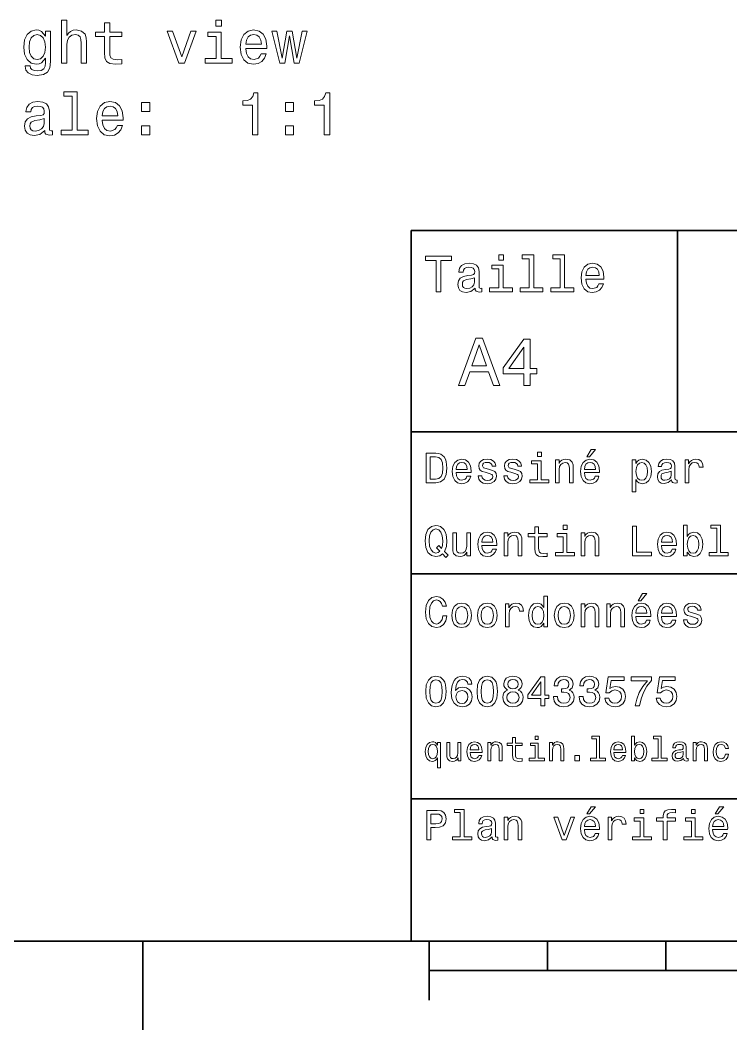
# Model space of a CAD drawing. Extents: x 0 to 297, y 0 to 210.
# Drawn here: x 63.9 to 124, y 2.5 to 87.8 of the extents above; entities that cross this region are included whole.
import ezdxf

# ---------------------------------------------------------------- set-up
doc = ezdxf.new("R2010")
doc.units = 0

msp = doc.modelspace()

# ---------------------------------------------------------------- linework, layer by layer
at = {"color": 7, "lineweight": 35}
for p, q in [((97, 10), (97, 70)), ((97, 70), (287, 70)), ((97, 53), (162, 53)), ((97, 41), (162, 41)), ((97, 22), (162, 22)), ((10, 10), (287, 10)), ((97, 10), (287, 10)), ((98.5, 7.5), (198.5, 7.5))]:
    msp.add_line(p, q, dxfattribs=at)
at = {"color": 7, "lineweight": 35, "ltscale": 0.425}
msp.add_line((119.5, 53), (119.5, 70), dxfattribs=at)
at = {"color": 7, "lineweight": 35, "ltscale": 0.1875}
msp.add_line((74.300003, 10), (74.300003, 2.5), dxfattribs=at)
at = {"color": 7, "lineweight": 35, "ltscale": 0.125}
msp.add_line((98.5, 10), (98.5, 5), dxfattribs=at)
at = {"color": 7, "lineweight": 35, "ltscale": 0.0625}
for p, q in [((108.5, 10), (108.5, 7.5)), ((118.5, 10), (118.5, 7.5))]:
    msp.add_line(p, q, dxfattribs=at)
at = {"color": 7, "lineweight": 13}
for points in [[(67.442131, 84.143372), (67.885941, 84.143372), (67.885941, 85.706772), (67.931328, 86.064842), (68.077583, 86.327087), (68.304527, 86.488472), (68.607117, 86.548988), (68.849197, 86.498558), (69.000488, 86.362389), (69.076141, 86.135445), (69.101357, 85.832855), (69.101357, 84.143372), (69.545158, 84.143372), (69.545158, 85.92363), (69.524986, 86.2817), (69.434204, 86.579254), (69.136658, 86.851585), (68.672684, 86.947403), (68.420517, 86.912102), (68.203659, 86.816284), (68.022102, 86.664986), (67.885941, 86.458214), (67.885941, 87.764412), (67.442131, 87.764412)], [(71.073257, 86.382568), (71.073257, 85.02594), (71.103516, 84.587173), (71.244728, 84.284584), (71.527145, 84.10807), (72.006256, 84.047554), (72.530746, 84.072769), (72.530746, 84.456055), (72.147461, 84.425789), (71.799484, 84.466141), (71.612885, 84.592216), (71.532188, 84.804031), (71.517059, 85.101585), (71.517059, 86.382568), (72.530746, 86.382568), (72.530746, 86.760803), (71.517059, 86.760803), (71.517059, 87.552597), (71.073257, 87.552597), (71.073257, 86.760803), (70.306686, 86.760803), (70.306686, 86.382568)], [(80.957985, 87.764412), (80.488968, 87.764412), (80.488968, 87.260086), (80.957985, 87.260086)], [(66.514175, 84.264412), (66.514175, 86.851585), (66.090546, 86.851585), (66.090546, 86.412827), (65.742569, 86.811241), (65.530746, 86.912102), (65.293716, 86.947403), (64.865044, 86.846542), (64.532188, 86.564117), (64.315331, 86.110229), (64.239685, 85.5), (64.315331, 84.884727), (64.532188, 84.430832), (64.865044, 84.143372), (65.293716, 84.047554), (65.535797, 84.082855), (65.737526, 84.17363), (66.090546, 84.556915), (66.090546, 84.17363), (66.050201, 83.87104), (65.939255, 83.654175), (65.727432, 83.528099), (65.409714, 83.482712), (65.132332, 83.51297), (64.935646, 83.588615), (64.819656, 83.719742), (64.784355, 83.896255), (64.355675, 83.896255), (64.355675, 83.876083), (64.421242, 83.553314), (64.622971, 83.311241), (64.945732, 83.1549), (65.384499, 83.099426), (65.908989, 83.175072), (66.256973, 83.386887), (66.453659, 83.755043)], [(64.698616, 85.5), (64.744003, 85.948845), (64.880173, 86.2817), (65.091988, 86.478386), (65.374413, 86.548988), (65.671959, 86.478386), (65.89386, 86.2817), (66.030029, 85.948845), (66.08046, 85.5), (66.030029, 85.041069), (65.89386, 84.713257), (65.671959, 84.511528), (65.374413, 84.445969), (65.091988, 84.511528), (64.880173, 84.713257), (64.744003, 85.046112)], [(77.36216, 84.143372), (77.831184, 84.143372), (78.819656, 86.851585), (78.360718, 86.851585), (77.599197, 84.66787), (76.82254, 86.851585), (76.358559, 86.851585)], [(80.942856, 84.516571), (80.942856, 86.760803), (79.803085, 86.760803), (79.803085, 86.382568), (80.499054, 86.382568), (80.499054, 84.516571), (79.59127, 84.516571), (79.59127, 84.143372), (81.860725, 84.143372), (81.860725, 84.516571)], [(83.010574, 85.368874), (84.785797, 85.368874), (84.790833, 85.575645), (84.710144, 86.155617), (84.488243, 86.58934), (84.135216, 86.851585), (83.666199, 86.947403), (83.20726, 86.846542), (82.85424, 86.564117), (82.627289, 86.105186), (82.5466, 85.5), (82.622253, 84.879684), (82.849197, 84.425789), (83.197174, 84.143372), (83.65107, 84.047554), (84.044441, 84.113113), (84.367203, 84.284584), (84.60424, 84.556915), (84.740402, 84.920029), (84.301643, 84.920029), (84.210861, 84.7183), (84.079742, 84.567001), (83.706543, 84.445969), (83.419083, 84.501442), (83.202225, 84.677956), (83.061012, 84.965416), (83.010574, 85.353745)], [(83.010574, 85.742073), (83.066055, 86.090057), (83.202225, 86.34726), (83.408997, 86.503601), (83.681328, 86.559074), (83.948616, 86.503601), (84.155388, 86.34726), (84.281471, 86.090057), (84.326859, 85.742073)], [(86.298759, 84.143372), (86.702217, 86.443085), (87.105682, 84.143372), (87.529312, 84.143372), (88.195015, 86.851585), (87.766342, 86.851585), (87.31749, 84.551872), (86.919083, 86.851585), (86.480316, 86.851585), (86.081902, 84.551872), (85.633057, 86.851585), (85.209427, 86.851585), (85.87513, 84.143372)], [(68.324699, 81.344383), (68.324699, 78.469742), (67.411873, 78.469742), (67.411873, 78.096542), (69.676285, 78.096542), (69.676285, 78.469742), (68.768501, 78.469742), (68.768501, 81.717583), (67.628731, 81.717583), (67.628731, 81.344383)], [(83.575417, 78.096542), (84.034355, 78.096542), (84.034355, 81.621758), (83.691414, 81.621758), (83.600632, 81.314125), (83.419083, 81.107346), (83.141701, 80.986313), (82.758415, 80.945969), (82.758415, 80.587898), (83.575417, 80.587898)], [(89.647461, 78.096542), (90.1064, 78.096542), (90.1064, 81.621758), (89.763458, 81.621758), (89.672684, 81.314125), (89.491119, 81.107346), (89.213745, 80.986313), (88.83046, 80.945969), (88.83046, 80.587898), (89.647461, 80.587898)], [(66.0149, 78.44957), (66.0149, 78.434441), (66.040115, 78.26297), (66.115768, 78.14193), (66.433487, 78.046112), (66.680603, 78.086456), (66.680603, 78.429398), (66.574699, 78.414268), (66.433487, 78.479828), (66.408272, 78.681557), (66.408272, 80.083572), (66.347755, 80.441643), (66.171242, 80.693802), (65.863602, 80.8451), (65.429886, 80.900574), (65.006256, 80.840057), (64.693573, 80.668587), (64.496887, 80.401299), (64.431328, 80.048271), (64.431328, 80.018013), (64.829742, 80.018013), (64.865044, 80.229828), (64.975998, 80.381126), (65.157555, 80.471901), (65.414757, 80.507202), (65.661873, 80.481987), (65.838387, 80.406342), (65.944298, 80.275215), (65.979599, 80.093658), (65.959427, 79.881844), (65.878731, 79.77594), (65.677002, 79.725502), (65.298759, 79.685158), (64.865044, 79.594383), (64.557404, 79.432999), (64.375854, 79.18084), (64.320374, 78.80764), (64.370804, 78.474785), (64.527145, 78.227669), (64.779312, 78.071327), (65.127289, 78.015854), (65.596313, 78.121758)], [(70.866486, 79.322044), (72.641701, 79.322044), (72.646744, 79.528816), (72.566055, 80.108788), (72.344147, 80.542511), (71.991127, 80.804756), (71.522102, 80.900574), (71.063171, 80.799713), (70.710144, 80.517288), (70.4832, 80.058357), (70.402512, 79.453171), (70.478157, 78.832855), (70.705101, 78.37896), (71.053085, 78.096542), (71.506973, 78.000725), (71.900345, 78.066284), (72.223114, 78.237755), (72.460144, 78.510086), (72.596313, 78.873199), (72.157555, 78.873199), (72.066772, 78.671471), (71.935646, 78.520172), (71.562454, 78.399139), (71.274986, 78.454613), (71.058128, 78.631126), (70.916916, 78.918587), (70.866486, 79.306915)], [(70.866486, 79.695244), (70.921959, 80.043228), (71.058128, 80.30043), (71.2649, 80.456772), (71.537231, 80.512245), (71.804527, 80.456772), (72.011299, 80.30043), (72.137375, 80.043228), (72.18277, 79.695244)], [(74.210144, 80.053314), (74.906113, 80.053314), (74.906113, 80.804756), (74.210144, 80.804756)], [(86.354233, 80.053314), (87.050201, 80.053314), (87.050201, 80.804756), (86.354233, 80.804756)], [(65.96447, 79.04467), (65.903946, 78.782425), (65.742569, 78.580688), (65.500488, 78.44957), (65.202942, 78.404182), (65.011299, 78.429398), (64.87513, 78.510086), (64.789398, 78.651299), (64.764175, 78.847984), (64.784355, 79.024498), (64.865044, 79.150574), (65.187813, 79.291786), (65.596313, 79.352303), (65.96447, 79.473343)], [(74.210144, 78.096542), (74.906113, 78.096542), (74.906113, 78.847984), (74.210144, 78.847984)], [(86.354233, 78.096542), (87.050201, 78.096542), (87.050201, 78.847984), (86.354233, 78.847984)], [(99.102303, 64.837173), (99.5, 64.837173), (99.5, 67.47406), (100.407784, 67.47406), (100.407784, 67.837173), (98.190201, 67.837173), (98.190201, 67.47406), (99.102303, 67.47406)], [(104.786743, 67.940918), (104.384727, 67.940918), (104.384727, 67.508644), (104.786743, 67.508644)], [(106.969742, 67.621033), (106.969742, 65.157059), (106.187317, 65.157059), (106.187317, 64.837173), (108.128242, 64.837173), (108.128242, 65.157059), (107.350143, 65.157059), (107.350143, 67.940918), (106.373199, 67.940918), (106.373199, 67.621033)], [(109.572044, 67.621033), (109.572044, 65.157059), (108.789627, 65.157059), (108.789627, 64.837173), (110.730545, 64.837173), (110.730545, 65.157059), (109.952454, 65.157059), (109.952454, 67.940918), (108.975502, 67.940918), (108.975502, 67.621033)], [(102.387611, 65.139771), (102.387611, 65.126801), (102.409225, 64.979828), (102.47406, 64.876076), (102.746399, 64.793945), (102.958214, 64.828529), (102.958214, 65.122475), (102.867432, 65.109505), (102.746399, 65.165703), (102.724785, 65.338615), (102.724785, 66.540344), (102.672913, 66.84726), (102.521614, 67.0634), (102.257927, 67.193085), (101.886169, 67.240631), (101.523056, 67.188759), (101.255043, 67.041786), (101.086456, 66.812675), (101.030258, 66.510086), (101.030258, 66.484146), (101.371758, 66.484146), (101.402016, 66.665703), (101.497116, 66.795387), (101.65274, 66.873199), (101.873199, 66.903458), (102.085014, 66.881844), (102.236313, 66.817001), (102.327087, 66.704605), (102.357346, 66.548988), (102.340057, 66.367432), (102.270897, 66.276657), (102.097984, 66.233429), (101.773773, 66.198845), (101.402016, 66.121033), (101.138329, 65.982704), (100.982712, 65.766571), (100.935158, 65.446686), (100.978386, 65.161385), (101.112389, 64.949562), (101.328529, 64.815559), (101.626801, 64.768013), (102.028816, 64.858788)], [(104.773773, 65.157059), (104.773773, 67.080688), (103.796829, 67.080688), (103.796829, 66.756485), (104.393372, 66.756485), (104.393372, 65.157059), (103.615273, 65.157059), (103.615273, 64.837173), (105.560516, 64.837173), (105.560516, 65.157059)], [(111.750717, 65.887604), (113.272339, 65.887604), (113.276657, 66.064842), (113.207497, 66.561958), (113.017288, 66.933716), (112.714699, 67.158501), (112.312683, 67.240631), (111.919312, 67.154175), (111.616714, 66.912102), (111.422188, 66.51873), (111.353027, 66), (111.41787, 65.4683), (111.612396, 65.079247), (111.91066, 64.837173), (112.299713, 64.755043), (112.636887, 64.811234), (112.913544, 64.958214), (113.116714, 65.191643), (113.233429, 65.502876), (112.857346, 65.502876), (112.779541, 65.329971), (112.667145, 65.200287), (112.34726, 65.096542), (112.100868, 65.144089), (111.914986, 65.295387), (111.793945, 65.541786), (111.750717, 65.874634)], [(111.750717, 66.207489), (111.798271, 66.50576), (111.914986, 66.726219), (112.092216, 66.860229), (112.325653, 66.907776), (112.554756, 66.860229), (112.731987, 66.726219), (112.840057, 66.50576), (112.878967, 66.207489)], [(102.344383, 65.649857), (102.292511, 65.425072), (102.154182, 65.252159), (101.946686, 65.139771), (101.691643, 65.100861), (101.527374, 65.122475), (101.41066, 65.191643), (101.337173, 65.312675), (101.315559, 65.481262), (101.332855, 65.632561), (101.402016, 65.740631), (101.678673, 65.861671), (102.028816, 65.913544), (102.344383, 66.017288)], [(100.982712, 56.9049), (101.51297, 56.9049), (101.933716, 58.080692), (103.530258, 58.080692), (103.951012, 56.9049), (104.492798, 56.9049), (103.028816, 60.910664), (102.440926, 60.910664)], [(106.521614, 56.9049), (107.040344, 56.9049), (107.040344, 57.896255), (107.610954, 57.896255), (107.610954, 58.357349), (107.040344, 58.357349), (107.040344, 60.818443), (106.515854, 60.818443), (104.763687, 58.403458), (104.763687, 57.896255), (106.521614, 57.896255)], [(102.118156, 58.570606), (102.734871, 60.334293), (103.351585, 58.570606)], [(105.247841, 58.357349), (106.521614, 60.149857), (106.521614, 58.357349)], [(99.080688, 51.190563), (98.248558, 51.190563), (98.248558, 48.690563), (99.080688, 48.690563), (99.473343, 48.769814), (99.765129, 49.011169), (99.945244, 49.40382), (100.010086, 49.940563), (99.952446, 50.488113), (99.880402, 50.70425), (99.779541, 50.877163), (99.487755, 51.111313), (99.296829, 51.168949)], [(107.992798, 51.27702), (107.657784, 51.27702), (107.657784, 50.916786), (107.992798, 50.916786)], [(111.84726, 50.88797), (112.059799, 50.88797), (112.560516, 51.500362), (112.207489, 51.500362)], [(99.055473, 50.891571), (99.329254, 50.837536), (99.516571, 50.671829), (99.628242, 50.376442), (99.664268, 49.940563), (99.624641, 49.519093), (99.51297, 49.223705), (99.322044, 49.047192), (99.055473, 48.989555), (98.583572, 48.989555), (98.583572, 50.891571)], [(100.784584, 49.565922), (102.052597, 49.565922), (102.056198, 49.713619), (101.998558, 50.127884), (101.840057, 50.437683), (101.587898, 50.625), (101.252884, 50.693443), (100.925072, 50.621399), (100.672913, 50.41967), (100.510803, 50.091862), (100.453171, 49.659584), (100.507202, 49.216499), (100.669312, 48.892292), (100.91787, 48.690563), (101.242073, 48.62212), (101.523056, 48.668949), (101.753601, 48.791428), (101.922913, 48.98595), (102.020172, 49.245319), (101.706772, 49.245319), (101.64193, 49.101227), (101.548271, 48.993156), (101.2817, 48.9067), (101.07637, 48.946327), (100.921471, 49.072407), (100.820602, 49.27774), (100.784584, 49.555115)], [(100.784584, 49.832493), (100.824211, 50.081055), (100.921471, 50.264771), (101.069168, 50.376442), (101.263687, 50.416069), (101.454613, 50.376442), (101.602303, 50.264771), (101.69236, 50.081055), (101.724785, 49.832493)], [(103.623199, 49.818085), (103.317001, 49.890129), (103.090057, 49.972984), (103.014412, 50.142292), (103.036026, 50.261169), (103.111671, 50.347622), (103.234146, 50.401657), (103.41066, 50.423271), (103.579971, 50.401657), (103.713257, 50.336815), (103.799713, 50.239555), (103.835732, 50.109871), (104.145531, 50.109871), (104.145531, 50.117077), (104.091499, 50.351227), (103.943802, 50.534943), (103.713257, 50.650219), (103.41066, 50.693443), (103.104469, 50.650219), (102.881126, 50.531342), (102.740631, 50.354828), (102.697403, 50.131485), (102.729828, 49.915348), (102.830688, 49.76405), (102.996399, 49.655983), (103.237755, 49.580334), (103.590775, 49.493877), (103.806915, 49.40382), (103.864555, 49.331772), (103.886169, 49.223705), (103.853745, 49.09042), (103.767288, 48.989555), (103.626801, 48.924713), (103.439484, 48.903099), (103.241356, 48.924713), (103.09726, 49.000362), (103, 49.122841), (102.960373, 49.292149), (102.654175, 49.292149), (102.704613, 49.003963), (102.852303, 48.795029), (103.086456, 48.668949), (103.41066, 48.62212), (103.749283, 48.668949), (103.997841, 48.795029), (104.149139, 48.996758), (104.203171, 49.259727), (104.163544, 49.486671), (104.051872, 49.641571), (103.868156, 49.742435)], [(105.791786, 49.818085), (105.485588, 49.890129), (105.258644, 49.972984), (105.182999, 50.142292), (105.204613, 50.261169), (105.280258, 50.347622), (105.40274, 50.401657), (105.579254, 50.423271), (105.748558, 50.401657), (105.881844, 50.336815), (105.9683, 50.239555), (106.004326, 50.109871), (106.314117, 50.109871), (106.314117, 50.117077), (106.260086, 50.351227), (106.112396, 50.534943), (105.881844, 50.650219), (105.579254, 50.693443), (105.273056, 50.650219), (105.049713, 50.531342), (104.909225, 50.354828), (104.865997, 50.131485), (104.898415, 49.915348), (104.999283, 49.76405), (105.164986, 49.655983), (105.406342, 49.580334), (105.759369, 49.493877), (105.975502, 49.40382), (106.033142, 49.331772), (106.054756, 49.223705), (106.022339, 49.09042), (105.935883, 48.989555), (105.795387, 48.924713), (105.60807, 48.903099), (105.409943, 48.924713), (105.265854, 49.000362), (105.168587, 49.122841), (105.12896, 49.292149), (104.822769, 49.292149), (104.873199, 49.003963), (105.020897, 48.795029), (105.255043, 48.668949), (105.579254, 48.62212), (105.91787, 48.668949), (106.166428, 48.795029), (106.317726, 48.996758), (106.371758, 49.259727), (106.33213, 49.486671), (106.220459, 49.641571), (106.036743, 49.742435)], [(107.981987, 48.957134), (107.981987, 50.560158), (107.16787, 50.560158), (107.16787, 50.289986), (107.664986, 50.289986), (107.664986, 48.957134), (107.016571, 48.957134), (107.016571, 48.690563), (108.637611, 48.690563), (108.637611, 48.957134)], [(109.181557, 48.690563), (109.498558, 48.690563), (109.498558, 49.807278), (109.530983, 50.063042), (109.635445, 50.250362), (109.797546, 50.365635), (110.013687, 50.408863), (110.1866, 50.372841), (110.29467, 50.275578), (110.348701, 50.113472), (110.366714, 49.897335), (110.366714, 48.690563), (110.683716, 48.690563), (110.683716, 49.962177), (110.669312, 50.217941), (110.604469, 50.430477), (110.39193, 50.625), (110.060516, 50.693443), (109.876801, 50.668228), (109.721901, 50.599785), (109.588615, 50.484512), (109.484146, 50.329613), (109.484146, 50.625), (109.181557, 50.625)], [(111.627518, 49.565922), (112.895531, 49.565922), (112.899132, 49.713619), (112.841499, 50.127884), (112.682999, 50.437683), (112.430832, 50.625), (112.095825, 50.693443), (111.768013, 50.621399), (111.515854, 50.41967), (111.353745, 50.091862), (111.296112, 49.659584), (111.350143, 49.216499), (111.512245, 48.892292), (111.760803, 48.690563), (112.085014, 48.62212), (112.365997, 48.668949), (112.596542, 48.791428), (112.765854, 48.98595), (112.863113, 49.245319), (112.549713, 49.245319), (112.484871, 49.101227), (112.391212, 48.993156), (112.124641, 48.9067), (111.919312, 48.946327), (111.764412, 49.072407), (111.663544, 49.27774), (111.627518, 49.555115)], [(111.627518, 49.832493), (111.667145, 50.081055), (111.764412, 50.264771), (111.912102, 50.376442), (112.106628, 50.416069), (112.297546, 50.376442), (112.445244, 50.264771), (112.535301, 50.081055), (112.567726, 49.832493)], [(115.986313, 50.326012), (115.986313, 50.625), (115.669312, 50.625), (115.669312, 47.941284), (115.986313, 47.941284), (115.986313, 48.98595), (116.097984, 48.816643), (116.22406, 48.704971), (116.541069, 48.62212), (116.843658, 48.690563), (117.081413, 48.895893), (117.236313, 49.2201), (117.293945, 49.659584), (117.236313, 50.095463), (117.081413, 50.41967), (116.843658, 50.621399), (116.541069, 50.693443), (116.368156, 50.671829), (116.220459, 50.603386), (116.094383, 50.488113)], [(116.48703, 48.9067), (116.274498, 48.953533), (116.119598, 49.097622), (116.022339, 49.331772), (115.989914, 49.659584), (116.022339, 49.983791), (116.119598, 50.217941), (116.274498, 50.358429), (116.48703, 50.408863), (116.681557, 50.358429), (116.836456, 50.21434), (116.933716, 49.98019), (116.969742, 49.659584), (116.933716, 49.335377), (116.836456, 49.097622), (116.681557, 48.953533)], [(119.005043, 48.942726), (119.005043, 48.931919), (119.023056, 48.809441), (119.077087, 48.722984), (119.304031, 48.654541), (119.480545, 48.683357), (119.480545, 48.928314), (119.4049, 48.917507), (119.304031, 48.96434), (119.286026, 49.108429), (119.286026, 50.109871), (119.242798, 50.365635), (119.116714, 50.54575), (118.896973, 50.65382), (118.587173, 50.693443), (118.284584, 50.650219), (118.061241, 50.52774), (117.920746, 50.336815), (117.873917, 50.084656), (117.873917, 50.063042), (118.158501, 50.063042), (118.183716, 50.21434), (118.26297, 50.322407), (118.392654, 50.387249), (118.57637, 50.412464), (118.752884, 50.394455), (118.878967, 50.34042), (118.954613, 50.246758), (118.979828, 50.117077), (118.965416, 49.965778), (118.907784, 49.890129), (118.763687, 49.854107), (118.493515, 49.825291), (118.183716, 49.760448), (117.963974, 49.645176), (117.834297, 49.465057), (117.79467, 49.19849), (117.830688, 48.960735), (117.942368, 48.784222), (118.122482, 48.67255), (118.37104, 48.632927), (118.706055, 48.708576)], [(120.143372, 48.690563), (120.460373, 48.690563), (120.460373, 49.796471), (120.492798, 50.063042), (120.590057, 50.253963), (120.748558, 50.369236), (120.961098, 50.408863), (121.119598, 50.383648), (121.238472, 50.3116), (121.310516, 50.189121), (121.335739, 50.023415), (121.656342, 50.023415), (121.613113, 50.315205), (121.49424, 50.524136), (121.296112, 50.650219), (121.02594, 50.693443), (120.842224, 50.664627), (120.683716, 50.592579), (120.543228, 50.4701), (120.431557, 50.304398), (120.431557, 50.625), (120.143372, 50.625)], [(118.969025, 49.367798), (118.925797, 49.180477), (118.810516, 49.036385), (118.637611, 48.942726), (118.425072, 48.910305), (118.288185, 48.928314), (118.190926, 48.98595), (118.129684, 49.086815), (118.111671, 49.227306), (118.126083, 49.353386), (118.183716, 49.443443), (118.414268, 49.544312), (118.706055, 49.587536), (118.969025, 49.673992)], [(99.642654, 42.685879), (99.916428, 42.401295), (100.107346, 42.592216), (99.811958, 42.894814), (99.963257, 43.305473), (100.010086, 43.780979), (99.941643, 44.339336), (99.862389, 44.56628), (99.757927, 44.753601), (99.46254, 45.009365), (99.282417, 45.074207), (99.084297, 45.099422), (98.702446, 45.009365), (98.41066, 44.757202), (98.223343, 44.342937), (98.158501, 43.780979), (98.223343, 43.219021), (98.407059, 42.804756), (98.698845, 42.548992), (99.084297, 42.462536), (99.397697, 42.520172)], [(99.415703, 42.916428), (99.260803, 42.801151), (99.084297, 42.765129), (98.850143, 42.829971), (98.666428, 43.024494), (98.543945, 43.341499), (98.504326, 43.780979), (98.543945, 44.216858), (98.662827, 44.537464), (98.846542, 44.731987), (99.084297, 44.80043), (99.318443, 44.731987), (99.502159, 44.533859), (99.62104, 44.213257), (99.664268, 43.780979), (99.631844, 43.406338), (99.5634, 43.150578), (99.329254, 43.395531), (99.134727, 43.211815)], [(101.998558, 44.465416), (101.681557, 44.465416), (101.681557, 43.348701), (101.645531, 43.089336), (101.541069, 42.902016), (101.37896, 42.786743), (101.166428, 42.750721), (100.997116, 42.779537), (100.889046, 42.865993), (100.827812, 43.013687), (100.8134, 43.222622), (100.8134, 44.465416), (100.496399, 44.465416), (100.496399, 43.193802), (100.507202, 42.938038), (100.575645, 42.725502), (100.784584, 42.530979), (101.119598, 42.462536), (101.299713, 42.487751), (101.454613, 42.552593), (101.587898, 42.664265), (101.695969, 42.826366), (101.695969, 42.530979), (101.998558, 42.530979)], [(102.953171, 43.406338), (104.221184, 43.406338), (104.224785, 43.554035), (104.167145, 43.9683), (104.008644, 44.278099), (103.756485, 44.465416), (103.421471, 44.533859), (103.093658, 44.461815), (102.841499, 44.260086), (102.679398, 43.932278), (102.621758, 43.5), (102.675797, 43.056915), (102.837898, 42.732708), (103.086456, 42.530979), (103.41066, 42.462536), (103.691643, 42.509365), (103.922188, 42.631844), (104.091499, 42.826366), (104.188759, 43.085735), (103.875359, 43.085735), (103.810516, 42.941643), (103.716858, 42.833572), (103.450287, 42.747116), (103.244957, 42.786743), (103.090057, 42.912823), (102.989197, 43.118156), (102.953171, 43.395531)], [(104.844383, 42.530979), (105.161385, 42.530979), (105.161385, 43.647694), (105.193802, 43.903458), (105.298271, 44.090778), (105.460373, 44.206051), (105.676514, 44.249279), (105.849426, 44.213257), (105.957497, 44.115993), (106.011528, 43.953888), (106.029541, 43.737751), (106.029541, 42.530979), (106.346542, 42.530979), (106.346542, 43.802593), (106.33213, 44.058357), (106.267288, 44.270893), (106.054756, 44.465416), (105.723343, 44.533859), (105.539627, 44.508644), (105.384727, 44.440201), (105.251442, 44.324928), (105.146973, 44.170029), (105.146973, 44.465416), (104.844383, 44.465416)], [(107.438042, 44.130402), (107.438042, 43.161381), (107.459656, 42.84798), (107.560516, 42.631844), (107.762245, 42.505764), (108.104469, 42.462536), (108.479111, 42.480545), (108.479111, 42.754322), (108.20533, 42.732708), (107.956772, 42.761528), (107.823486, 42.851585), (107.765854, 43.00288), (107.755043, 43.215416), (107.755043, 44.130402), (108.479111, 44.130402), (108.479111, 44.400574), (107.755043, 44.400574), (107.755043, 44.966137), (107.438042, 44.966137), (107.438042, 44.400574), (106.890488, 44.400574), (106.890488, 44.130402)], [(110.150574, 42.79755), (110.150574, 44.400574), (109.336456, 44.400574), (109.336456, 44.130402), (109.833572, 44.130402), (109.833572, 42.79755), (109.185158, 42.79755), (109.185158, 42.530979), (110.806198, 42.530979), (110.806198, 42.79755)], [(110.161385, 45.117435), (109.82637, 45.117435), (109.82637, 44.757202), (110.161385, 44.757202)], [(111.350143, 42.530979), (111.667145, 42.530979), (111.667145, 43.647694), (111.69957, 43.903458), (111.804031, 44.090778), (111.966141, 44.206051), (112.182274, 44.249279), (112.355186, 44.213257), (112.463257, 44.115993), (112.517288, 43.953888), (112.535301, 43.737751), (112.535301, 42.530979), (112.852303, 42.530979), (112.852303, 43.802593), (112.837898, 44.058357), (112.773056, 44.270893), (112.560516, 44.465416), (112.229103, 44.533859), (112.045387, 44.508644), (111.890488, 44.440201), (111.757202, 44.324928), (111.65274, 44.170029), (111.65274, 44.465416), (111.350143, 44.465416)], [(115.701729, 42.530979), (117.308357, 42.530979), (117.308357, 42.833572), (116.033142, 42.833572), (116.033142, 45.030979), (115.701729, 45.030979)], [(118.133286, 43.406338), (119.401299, 43.406338), (119.4049, 43.554035), (119.34726, 43.9683), (119.188766, 44.278099), (118.9366, 44.465416), (118.601585, 44.533859), (118.273773, 44.461815), (118.021614, 44.260086), (117.859512, 43.932278), (117.801872, 43.5), (117.855911, 43.056915), (118.018013, 42.732708), (118.266571, 42.530979), (118.590775, 42.462536), (118.871758, 42.509365), (119.10231, 42.631844), (119.271614, 42.826366), (119.368881, 43.085735), (119.055481, 43.085735), (118.990631, 42.941643), (118.896973, 42.833572), (118.630402, 42.747116), (118.425072, 42.786743), (118.270172, 42.912823), (118.169312, 43.118156), (118.133286, 43.395531)], [(120.323486, 42.829971), (120.55764, 42.552593), (120.878242, 42.462536), (121.18084, 42.530979), (121.422195, 42.736309), (121.573486, 43.064121), (121.631126, 43.5), (121.573486, 43.935879), (121.418587, 44.260086), (121.18084, 44.461815), (120.878242, 44.533859), (120.561241, 44.440201), (120.431557, 44.324928), (120.323486, 44.170029), (120.323486, 45.117435), (120.006485, 45.117435), (120.006485, 42.530979), (120.323486, 42.530979)], [(122.823486, 44.850864), (122.823486, 42.79755), (122.171471, 42.79755), (122.171471, 42.530979), (123.78891, 42.530979), (123.78891, 42.79755), (123.140488, 42.79755), (123.140488, 45.117435), (122.32637, 45.117435), (122.32637, 44.850864)], [(102.953171, 43.672909), (102.992798, 43.921471), (103.090057, 44.105186), (103.237755, 44.216858), (103.432274, 44.256485), (103.623199, 44.216858), (103.770897, 44.105186), (103.860954, 43.921471), (103.893372, 43.672909)], [(118.133286, 43.672909), (118.172913, 43.921471), (118.270172, 44.105186), (118.41787, 44.216858), (118.612396, 44.256485), (118.803314, 44.216858), (118.951012, 44.105186), (119.041069, 43.921471), (119.073486, 43.672909)], [(121.306915, 43.5), (121.270897, 43.175793), (121.17363, 42.938038), (121.018738, 42.793949), (120.824211, 42.747116), (120.611671, 42.793949), (120.456772, 42.938038), (120.359512, 43.172188), (120.327087, 43.5), (120.359512, 43.824207), (120.456772, 44.058357), (120.611671, 44.198845), (120.824211, 44.249279), (121.018738, 44.198845), (121.17363, 44.054756), (121.270897, 43.820606)], [(116.184441, 38.728386), (116.396973, 38.728386), (116.897697, 39.340778), (116.54467, 39.340778)], [(99.66787, 37.460373), (99.595818, 37.15778), (99.476944, 36.941643), (99.311241, 36.808357), (99.116714, 36.765129), (98.882568, 36.829971), (98.698845, 37.024494), (98.57637, 37.341499), (98.536743, 37.780979), (98.57637, 38.216858), (98.695244, 38.537464), (98.87896, 38.731987), (99.116714, 38.80043), (99.289627, 38.764408), (99.437317, 38.663544), (99.552597, 38.501442), (99.631844, 38.278099), (99.97406, 38.278099), (99.865997, 38.620316), (99.678673, 38.879681), (99.422913, 39.041786), (99.116714, 39.099422), (98.734871, 39.009365), (98.443085, 38.757202), (98.25576, 38.342937), (98.190926, 37.780979), (98.25576, 37.219021), (98.443085, 36.804756), (98.734871, 36.548992), (99.116714, 36.462536), (99.451729, 36.530979), (99.721901, 36.721901), (99.912827, 37.035301), (100.013687, 37.460373)], [(100.413544, 37.496399), (100.471184, 37.056915), (100.636887, 36.732708), (100.899857, 36.530979), (101.252884, 36.462536), (101.602303, 36.530979), (101.865273, 36.729107), (102.030983, 37.053314), (102.092216, 37.496399), (102.030983, 37.935879), (101.865273, 38.263687), (101.602303, 38.461815), (101.252884, 38.533859), (100.899857, 38.461815), (100.636887, 38.260086), (100.471184, 37.935879)], [(102.58213, 37.496399), (102.639771, 37.056915), (102.805473, 36.732708), (103.068443, 36.530979), (103.421471, 36.462536), (103.770897, 36.530979), (104.033859, 36.729107), (104.19957, 37.053314), (104.260803, 37.496399), (104.19957, 37.935879), (104.033859, 38.263687), (103.770897, 38.461815), (103.421471, 38.533859), (103.068443, 38.461815), (102.805473, 38.260086), (102.639771, 37.935879)], [(104.963257, 36.530979), (105.280258, 36.530979), (105.280258, 37.636887), (105.312683, 37.903458), (105.409943, 38.094379), (105.568443, 38.209652), (105.780983, 38.249279), (105.939484, 38.224064), (106.058357, 38.152016), (106.130402, 38.029537), (106.155617, 37.863831), (106.476227, 37.863831), (106.432999, 38.155621), (106.314117, 38.364552), (106.115997, 38.490635), (105.845825, 38.533859), (105.662102, 38.505043), (105.503601, 38.432995), (105.363113, 38.310516), (105.251442, 38.144814), (105.251442, 38.465416), (104.963257, 38.465416)], [(108.201729, 36.829971), (108.201729, 36.530979), (108.51873, 36.530979), (108.51873, 39.117435), (108.20533, 39.117435), (108.20533, 38.170029), (107.963974, 38.443802), (107.816284, 38.508644), (107.646973, 38.533859), (107.340775, 38.461815), (107.103027, 38.260086), (106.948128, 37.935879), (106.894089, 37.5), (106.948128, 37.064121), (107.103027, 36.736309), (107.340775, 36.530979), (107.646973, 36.462536), (107.816284, 36.487751), (107.967575, 36.552593)], [(109.087898, 37.496399), (109.145531, 37.056915), (109.311241, 36.732708), (109.574203, 36.530979), (109.927231, 36.462536), (110.276657, 36.530979), (110.539627, 36.729107), (110.70533, 37.053314), (110.766571, 37.496399), (110.70533, 37.935879), (110.539627, 38.263687), (110.276657, 38.461815), (109.927231, 38.533859), (109.574203, 38.461815), (109.311241, 38.260086), (109.145531, 37.935879)], [(111.350143, 36.530979), (111.667145, 36.530979), (111.667145, 37.647694), (111.69957, 37.903458), (111.804031, 38.090778), (111.966141, 38.206051), (112.182274, 38.249279), (112.355186, 38.213257), (112.463257, 38.115993), (112.517288, 37.953888), (112.535301, 37.737751), (112.535301, 36.530979), (112.852303, 36.530979), (112.852303, 37.802593), (112.837898, 38.058357), (112.773056, 38.270893), (112.560516, 38.465416), (112.229103, 38.533859), (112.045387, 38.508644), (111.890488, 38.440201), (111.757202, 38.324928), (111.65274, 38.170029), (111.65274, 38.465416), (111.350143, 38.465416)], [(113.51873, 36.530979), (113.835732, 36.530979), (113.835732, 37.647694), (113.868156, 37.903458), (113.972626, 38.090778), (114.134727, 38.206051), (114.350861, 38.249279), (114.523773, 38.213257), (114.631844, 38.115993), (114.685883, 37.953888), (114.703888, 37.737751), (114.703888, 36.530979), (115.020889, 36.530979), (115.020889, 37.802593), (115.006485, 38.058357), (114.941643, 38.270893), (114.729111, 38.465416), (114.39769, 38.533859), (114.213974, 38.508644), (114.059082, 38.440201), (113.925789, 38.324928), (113.821327, 38.170029), (113.821327, 38.465416), (113.51873, 38.465416)], [(115.964699, 37.406338), (117.232712, 37.406338), (117.236313, 37.554035), (117.178673, 37.9683), (117.020172, 38.278099), (116.768013, 38.465416), (116.432999, 38.533859), (116.105186, 38.461815), (115.853027, 38.260086), (115.690918, 37.932278), (115.633286, 37.5), (115.687317, 37.056915), (115.849426, 36.732708), (116.097984, 36.530979), (116.422188, 36.462536), (116.703171, 36.509365), (116.933716, 36.631844), (117.103027, 36.826366), (117.200287, 37.085735), (116.886887, 37.085735), (116.822044, 36.941643), (116.728386, 36.833572), (116.461815, 36.747116), (116.256485, 36.786743), (116.101585, 36.912823), (116.000717, 37.118156), (115.964699, 37.395531)], [(118.133286, 37.406338), (119.401299, 37.406338), (119.4049, 37.554035), (119.34726, 37.9683), (119.188766, 38.278099), (118.9366, 38.465416), (118.601585, 38.533859), (118.273773, 38.461815), (118.021614, 38.260086), (117.859512, 37.932278), (117.801872, 37.5), (117.855911, 37.056915), (118.018013, 36.732708), (118.266571, 36.530979), (118.590775, 36.462536), (118.871758, 36.509365), (119.10231, 36.631844), (119.271614, 36.826366), (119.368881, 37.085735), (119.055481, 37.085735), (118.990631, 36.941643), (118.896973, 36.833572), (118.630402, 36.747116), (118.425072, 36.786743), (118.270172, 36.912823), (118.169312, 37.118156), (118.133286, 37.395531)], [(120.971901, 37.658501), (120.66571, 37.730545), (120.438766, 37.8134), (120.363113, 37.982708), (120.384727, 38.101585), (120.460373, 38.188038), (120.582855, 38.242073), (120.759369, 38.263687), (120.92868, 38.242073), (121.061966, 38.177231), (121.148415, 38.079971), (121.184441, 37.950287), (121.49424, 37.950287), (121.49424, 37.957493), (121.440201, 38.191643), (121.292511, 38.375359), (121.061966, 38.490635), (120.759369, 38.533859), (120.453171, 38.490635), (120.229828, 38.371758), (120.08934, 38.195244), (120.046112, 37.971901), (120.078529, 37.755764), (120.179398, 37.604465), (120.3451, 37.496399), (120.586456, 37.42075), (120.939484, 37.334293), (121.155624, 37.244236), (121.213257, 37.172188), (121.234871, 37.064121), (121.202454, 36.930836), (121.115997, 36.829971), (120.97551, 36.765129), (120.788185, 36.743515), (120.590057, 36.765129), (120.445969, 36.840778), (120.348709, 36.963257), (120.309082, 37.132565), (120.002884, 37.132565), (120.053314, 36.844379), (120.201012, 36.635445), (120.435158, 36.509365), (120.759369, 36.462536), (121.097984, 36.509365), (121.346542, 36.635445), (121.497841, 36.837173), (121.551872, 37.100143), (121.512253, 37.327087), (121.400574, 37.481987), (121.216858, 37.582851)], [(100.737755, 37.5), (100.770172, 37.824207), (100.87104, 38.058357), (101.033142, 38.20245), (101.252884, 38.25288), (101.469017, 38.20245), (101.631126, 38.061958), (101.731987, 37.824207), (101.768013, 37.5), (101.731987, 37.172188), (101.631126, 36.934437), (101.469017, 36.790344), (101.252884, 36.743515), (101.033142, 36.790344), (100.87104, 36.934437), (100.770172, 37.172188)], [(102.906342, 37.5), (102.938759, 37.824207), (103.039627, 38.058357), (103.201729, 38.20245), (103.421471, 38.25288), (103.637611, 38.20245), (103.799713, 38.061958), (103.900574, 37.824207), (103.9366, 37.5), (103.900574, 37.172188), (103.799713, 36.934437), (103.637611, 36.790344), (103.421471, 36.743515), (103.201729, 36.790344), (103.039627, 36.934437), (102.938759, 37.172188)], [(107.701012, 38.249279), (107.909943, 38.198845), (108.068443, 38.058357), (108.162102, 37.824207), (108.198128, 37.5), (108.162102, 37.172188), (108.068443, 36.938038), (107.909943, 36.793949), (107.701012, 36.747116), (107.502884, 36.793949), (107.351585, 36.938038), (107.250717, 37.175793), (107.2183, 37.5), (107.250717, 37.820606), (107.351585, 38.054756), (107.502884, 38.198845)], [(109.412102, 37.5), (109.444527, 37.824207), (109.545387, 38.058357), (109.707489, 38.20245), (109.927231, 38.25288), (110.143372, 38.20245), (110.305473, 38.061958), (110.406342, 37.824207), (110.44236, 37.5), (110.406342, 37.172188), (110.305473, 36.934437), (110.143372, 36.790344), (109.927231, 36.743515), (109.707489, 36.790344), (109.545387, 36.934437), (109.444527, 37.172188)], [(115.964699, 37.672909), (116.004318, 37.921471), (116.101585, 38.105186), (116.249283, 38.216858), (116.443802, 38.256485), (116.634727, 38.216858), (116.782425, 38.105186), (116.872482, 37.921471), (116.9049, 37.672909)], [(118.133286, 37.672909), (118.172913, 37.921471), (118.270172, 38.105186), (118.41787, 38.216858), (118.612396, 38.256485), (118.803314, 38.216858), (118.951012, 38.105186), (119.041069, 37.921471), (119.073486, 37.672909)], [(98.216141, 31.071325), (98.270172, 30.505762), (98.439484, 30.102304), (98.709656, 29.857347), (99.084297, 29.778097), (99.45533, 29.857347), (99.725502, 30.102304), (99.891212, 30.505762), (99.948845, 31.071325), (99.891212, 31.633286), (99.822769, 31.856628), (99.725502, 32.040344), (99.45533, 32.285301), (99.084297, 32.368156), (98.709656, 32.285301), (98.439484, 32.036743), (98.270172, 31.633286)], [(98.561958, 31.071325), (98.590775, 31.507204), (98.680832, 31.820604), (98.842941, 32.004322), (99.084297, 32.069164), (99.322044, 32.004322), (99.484146, 31.820604), (99.574211, 31.507204), (99.603027, 31.071325), (99.574211, 30.631844), (99.484146, 30.318443), (99.322044, 30.134726), (99.084297, 30.073486), (98.842941, 30.134726), (98.680832, 30.318443), (98.590775, 30.631844)], [(102.117432, 31.676512), (102.048988, 31.9683), (101.890488, 32.184437), (101.645531, 32.321323), (101.328529, 32.368156), (101.115997, 32.342937), (100.932274, 32.274494), (100.770172, 32.162823), (100.633286, 32.004322), (100.525215, 31.806194), (100.445969, 31.56484), (100.395531, 31.280258), (100.381126, 30.959654), (100.438759, 30.448126), (100.615273, 30.077089), (100.899857, 29.853746), (101.288902, 29.778097), (101.638329, 29.842939), (101.9049, 30.012247), (102.077812, 30.278818), (102.139046, 30.617435), (102.077812, 30.959654), (101.912102, 31.222622), (101.656342, 31.388329), (101.33934, 31.445965), (100.997116, 31.373919), (100.741356, 31.168587), (100.795387, 31.56484), (100.91066, 31.849422), (101.087173, 32.01873), (101.33213, 32.076366), (101.512245, 32.04755), (101.649132, 31.971901), (101.739197, 31.845821), (101.786026, 31.676512)], [(102.553314, 31.071325), (102.607346, 30.505762), (102.776657, 30.102304), (103.046829, 29.857347), (103.421471, 29.778097), (103.792511, 29.857347), (104.062683, 30.102304), (104.228386, 30.505762), (104.286026, 31.071325), (104.228386, 31.633286), (104.159943, 31.856628), (104.062683, 32.040344), (103.792511, 32.285301), (103.421471, 32.368156), (103.046829, 32.285301), (102.776657, 32.036743), (102.607346, 31.633286)], [(102.899139, 31.071325), (102.927956, 31.507204), (103.018013, 31.820604), (103.180115, 32.004322), (103.421471, 32.069164), (103.659225, 32.004322), (103.821327, 31.820604), (103.911385, 31.507204), (103.940201, 31.071325), (103.911385, 30.631844), (103.821327, 30.318443), (103.659225, 30.134726), (103.421471, 30.073486), (103.180115, 30.134726), (103.018013, 30.318443), (102.927956, 30.631844)], [(105.143372, 31.197405), (104.959656, 31.09654), (104.833572, 30.956051), (104.754326, 30.779539), (104.729111, 30.567001), (104.786743, 30.246397), (104.952454, 29.997837), (105.222626, 29.839336), (105.590057, 29.778097), (105.953888, 29.839336), (106.22406, 29.997837), (106.389771, 30.246397), (106.451012, 30.567001), (106.422188, 30.779539), (106.346542, 30.956051), (106.216858, 31.09654), (106.036743, 31.197405), (106.180832, 31.283861), (106.2817, 31.402737), (106.342941, 31.546829), (106.364555, 31.723343), (106.306915, 31.979107), (106.155617, 32.184437), (105.91066, 32.317722), (105.590057, 32.368156), (105.265854, 32.317722), (105.020897, 32.184437), (104.865997, 31.979107), (104.811958, 31.723343), (104.829971, 31.546829), (104.891212, 31.402737)], [(105.154182, 31.694523), (105.182999, 31.853025), (105.269455, 31.975504), (105.406342, 32.051151), (105.590057, 32.079971), (105.770172, 32.051151), (105.907059, 31.975504), (105.993515, 31.853025), (106.02594, 31.694523), (105.993515, 31.532419), (105.907059, 31.40634), (105.770172, 31.323486), (105.590057, 31.298271), (105.406342, 31.327089), (105.269455, 31.40634), (105.182999, 31.532419)], [(107.956772, 29.850143), (108.280983, 29.850143), (108.280983, 30.46974), (108.637611, 30.46974), (108.637611, 30.757925), (108.280983, 30.757925), (108.280983, 32.296108), (107.953171, 32.296108), (106.85807, 30.786743), (106.85807, 30.46974), (107.956772, 30.46974)], [(107.16066, 30.757925), (107.956772, 31.878241), (107.956772, 30.757925)], [(109.019455, 30.635447), (109.019455, 30.610229), (109.077087, 30.264408), (109.246399, 30.005043), (109.51297, 29.839336), (109.865997, 29.778097), (110.240631, 29.839336), (110.521614, 29.997837), (110.701729, 30.25), (110.766571, 30.574207), (110.737755, 30.786743), (110.658501, 30.959654), (110.528816, 31.092939), (110.355911, 31.190201), (110.590057, 31.384726), (110.672913, 31.694523), (110.618874, 31.975504), (110.463974, 32.188038), (110.211815, 32.321323), (109.865997, 32.368156), (109.541786, 32.310516), (109.293228, 32.152016), (109.131126, 31.899855), (109.077087, 31.56484), (109.077087, 31.539625), (109.397697, 31.539625), (109.426514, 31.770172), (109.520172, 31.935879), (109.671471, 32.036743), (109.884003, 32.072765), (110.071327, 32.043949), (110.208214, 31.9683), (110.291069, 31.845821), (110.323486, 31.680115), (110.291069, 31.503601), (110.204613, 31.384726), (110.053314, 31.312679), (109.847984, 31.291065), (109.707489, 31.294668), (109.707489, 31.010086), (109.884003, 31.01729), (110.110947, 30.984869), (110.280258, 30.898415), (110.381126, 30.757925), (110.417145, 30.574207), (110.377518, 30.365273), (110.273056, 30.210375), (110.107346, 30.113111), (109.887604, 30.08069), (109.66066, 30.116714), (109.494957, 30.224783), (109.390488, 30.397694), (109.350861, 30.635447)], [(111.188042, 30.635447), (111.188042, 30.610229), (111.245674, 30.264408), (111.414986, 30.005043), (111.681557, 29.839336), (112.034584, 29.778097), (112.409225, 29.839336), (112.690201, 29.997837), (112.870316, 30.25), (112.935158, 30.574207), (112.906342, 30.786743), (112.827087, 30.959654), (112.697403, 31.092939), (112.524498, 31.190201), (112.758644, 31.384726), (112.841499, 31.694523), (112.78746, 31.975504), (112.632568, 32.188038), (112.380402, 32.321323), (112.034584, 32.368156), (111.710373, 32.310516), (111.461815, 32.152016), (111.299713, 31.899855), (111.245674, 31.56484), (111.245674, 31.539625), (111.566284, 31.539625), (111.5951, 31.770172), (111.688759, 31.935879), (111.840057, 32.036743), (112.052597, 32.072765), (112.239914, 32.043949), (112.376801, 31.9683), (112.459656, 31.845821), (112.492073, 31.680115), (112.459656, 31.503601), (112.373199, 31.384726), (112.221901, 31.312679), (112.016571, 31.291065), (111.876083, 31.294668), (111.876083, 31.010086), (112.052597, 31.01729), (112.279541, 30.984869), (112.448845, 30.898415), (112.549713, 30.757925), (112.585732, 30.574207), (112.546112, 30.365273), (112.441643, 30.210375), (112.27594, 30.113111), (112.056198, 30.08069), (111.829254, 30.116714), (111.663544, 30.224783), (111.559074, 30.397694), (111.519455, 30.635447)], [(113.371033, 30.502161), (113.450287, 30.206772), (113.626801, 29.976225), (113.886169, 29.832132), (114.217575, 29.778097), (114.581413, 29.842939), (114.865997, 30.019451), (115.046112, 30.300432), (115.114555, 30.660662), (115.053314, 30.995676), (114.880402, 31.258644), (114.610229, 31.427954), (114.260803, 31.489193), (113.990631, 31.445965), (113.7817, 31.327089), (113.882568, 32.000721), (114.977661, 32.000721), (114.977661, 32.296108), (113.641212, 32.296108), (113.443085, 30.970461), (113.73127, 30.970461), (113.940201, 31.139769), (114.206772, 31.201008), (114.437317, 31.161383), (114.613831, 31.046108), (114.725502, 30.869596), (114.765129, 30.642651), (114.725502, 30.415705), (114.610229, 30.239193), (114.433716, 30.127522), (114.206772, 30.087896), (114.015854, 30.113111), (113.868156, 30.195965), (113.760086, 30.325647), (113.706055, 30.502161)], [(115.932281, 29.850143), (116.296112, 29.850143), (116.414986, 30.444523), (116.623917, 30.999279), (116.919312, 31.514408), (117.304756, 31.997118), (117.304756, 32.296108), (115.590057, 32.296108), (115.590057, 31.9683), (116.958939, 31.9683), (116.562683, 31.481987), (116.263687, 30.974062), (116.054756, 30.433718)], [(117.708214, 30.502161), (117.78746, 30.206772), (117.963974, 29.976225), (118.223343, 29.832132), (118.554756, 29.778097), (118.918587, 29.842939), (119.203171, 30.019451), (119.383286, 30.300432), (119.451729, 30.660662), (119.390488, 30.995676), (119.217583, 31.258644), (118.947403, 31.427954), (118.597984, 31.489193), (118.327812, 31.445965), (118.118881, 31.327089), (118.219742, 32.000721), (119.314842, 32.000721), (119.314842, 32.296108), (117.978386, 32.296108), (117.780258, 30.970461), (118.068443, 30.970461), (118.277374, 31.139769), (118.543945, 31.201008), (118.774498, 31.161383), (118.951012, 31.046108), (119.062683, 30.869596), (119.10231, 30.642651), (119.062683, 30.415705), (118.947403, 30.239193), (118.770897, 30.127522), (118.543945, 30.087896), (118.353027, 30.113111), (118.20533, 30.195965), (118.09726, 30.325647), (118.043228, 30.502161)], [(101.789627, 30.613832), (101.75, 30.386887), (101.649132, 30.213976), (101.48703, 30.098703), (101.285301, 30.062679), (101.072769, 30.098703), (100.91066, 30.210375), (100.806198, 30.383286), (100.773773, 30.610229), (100.809799, 30.833572), (100.91066, 31.002882), (101.07637, 31.11095), (101.299713, 31.150576), (101.49424, 31.11095), (101.649132, 31.006483), (101.75, 30.837175)], [(105.074928, 30.574207), (105.107346, 30.765129), (105.211815, 30.909222), (105.373917, 31.002882), (105.590057, 31.035301), (105.802597, 31.002882), (105.964699, 30.909222), (106.069168, 30.765129), (106.105186, 30.574207), (106.069168, 30.368876), (105.964699, 30.213976), (105.802597, 30.113111), (105.590057, 30.08069), (105.373917, 30.113111), (105.211815, 30.213976), (105.107346, 30.368876)], [(107.729111, 27.293949), (107.461098, 27.293949), (107.461098, 27.005764), (107.729111, 27.005764)], [(112.654175, 27.080692), (112.654175, 25.438042), (112.132561, 25.438042), (112.132561, 25.224785), (113.426514, 25.224785), (113.426514, 25.438042), (112.907776, 25.438042), (112.907776, 27.293949), (112.256485, 27.293949), (112.256485, 27.080692)], [(115.858788, 25.463978), (116.046112, 25.242075), (116.302589, 25.170031), (116.544662, 25.224785), (116.737747, 25.38905), (116.858788, 25.651299), (116.9049, 26), (116.858788, 26.348703), (116.734871, 26.60807), (116.544662, 26.769453), (116.302589, 26.827091), (116.048988, 26.752163), (115.945244, 26.659943), (115.858788, 26.536024), (115.858788, 27.293949), (115.605186, 27.293949), (115.605186, 25.224785), (115.858788, 25.224785)], [(117.858788, 27.080692), (117.858788, 25.438042), (117.337173, 25.438042), (117.337173, 25.224785), (118.631119, 25.224785), (118.631119, 25.438042), (118.112389, 25.438042), (118.112389, 27.293949), (117.46109, 27.293949), (117.46109, 27.080692)], [(99.221901, 26.533142), (99.132568, 26.662825), (99.0317, 26.755045), (98.913544, 26.806917), (98.778099, 26.827091), (98.533142, 26.769453), (98.342941, 26.60807), (98.219017, 26.348703), (98.175789, 26), (98.219017, 25.648417), (98.342941, 25.38905), (98.533142, 25.224785), (98.778099, 25.170031), (98.913544, 25.187321), (99.028816, 25.236313), (99.129684, 25.325649), (99.221901, 25.461096), (99.221901, 24.62536), (99.475502, 24.62536), (99.475502, 26.772335), (99.221901, 26.772335)], [(98.435158, 26), (98.461098, 26.256485), (98.541786, 26.443806), (98.662827, 26.559078), (98.821327, 26.599424), (98.988472, 26.559078), (99.115273, 26.446688), (99.190201, 26.259367), (99.219017, 26), (99.190201, 25.737753), (99.115273, 25.550434), (98.988472, 25.43516), (98.821327, 25.397696), (98.662827, 25.43516), (98.541786, 25.550434), (98.461098, 25.740635)], [(101.198845, 26.772335), (100.945244, 26.772335), (100.945244, 25.878963), (100.916428, 25.671471), (100.832855, 25.521614), (100.703171, 25.429396), (100.533142, 25.400578), (100.397697, 25.423632), (100.311241, 25.492796), (100.262245, 25.610952), (100.250717, 25.778099), (100.250717, 26.772335), (99.997116, 26.772335), (99.997116, 25.755045), (100.00576, 25.550434), (100.060516, 25.380404), (100.227669, 25.224785), (100.495674, 25.170031), (100.639771, 25.190203), (100.763687, 25.242075), (100.870316, 25.331413), (100.956772, 25.461096), (100.956772, 25.224785), (101.198845, 25.224785)], [(101.96254, 25.925074), (102.976944, 25.925074), (102.979828, 26.043228), (102.933716, 26.374641), (102.806915, 26.622478), (102.605186, 26.772335), (102.337173, 26.827091), (102.074928, 26.769453), (101.873199, 26.60807), (101.743515, 26.345821), (101.697403, 26), (101.740631, 25.645535), (101.870316, 25.386168), (102.069168, 25.224785), (102.328529, 25.170031), (102.553314, 25.207495), (102.737755, 25.305477), (102.873199, 25.461096), (102.951012, 25.668589), (102.700287, 25.668589), (102.648415, 25.553314), (102.573486, 25.46686), (102.360229, 25.397696), (102.195969, 25.429396), (102.072044, 25.53026), (101.991356, 25.694525), (101.96254, 25.916428)], [(101.96254, 26.138329), (101.99424, 26.337177), (102.072044, 26.48415), (102.190201, 26.573488), (102.345825, 26.605188), (102.498558, 26.573488), (102.616714, 26.48415), (102.688759, 26.337177), (102.714699, 26.138329)], [(103.475502, 25.224785), (103.729103, 25.224785), (103.729103, 26.118156), (103.755043, 26.322767), (103.838615, 26.472624), (103.9683, 26.564842), (104.141212, 26.599424), (104.279541, 26.570606), (104.365997, 26.492796), (104.409225, 26.363113), (104.42363, 26.190203), (104.42363, 25.224785), (104.677231, 25.224785), (104.677231, 26.242077), (104.665703, 26.446688), (104.613831, 26.616716), (104.443802, 26.772335), (104.178673, 26.827091), (104.0317, 26.806917), (103.907784, 26.752163), (103.801155, 26.659943), (103.717575, 26.536024), (103.717575, 26.772335), (103.475502, 26.772335)], [(105.55043, 26.504324), (105.55043, 25.729107), (105.567726, 25.478388), (105.648415, 25.305477), (105.809799, 25.204613), (106.083572, 25.170031), (106.383286, 25.184439), (106.383286, 25.40346), (106.164261, 25.386168), (105.965416, 25.409224), (105.858788, 25.48127), (105.812683, 25.602306), (105.804031, 25.772335), (105.804031, 26.504324), (106.383286, 26.504324), (106.383286, 26.720463), (105.804031, 26.720463), (105.804031, 27.172913), (105.55043, 27.172913), (105.55043, 26.720463), (105.112389, 26.720463), (105.112389, 26.504324)], [(107.720459, 25.438042), (107.720459, 26.720463), (107.069168, 26.720463), (107.069168, 26.504324), (107.466858, 26.504324), (107.466858, 25.438042), (106.948128, 25.438042), (106.948128, 25.224785), (108.244957, 25.224785), (108.244957, 25.438042)], [(108.680115, 25.224785), (108.933716, 25.224785), (108.933716, 26.118156), (108.959656, 26.322767), (109.043228, 26.472624), (109.172913, 26.564842), (109.345825, 26.599424), (109.484146, 26.570606), (109.570602, 26.492796), (109.613831, 26.363113), (109.628242, 26.190203), (109.628242, 25.224785), (109.881844, 25.224785), (109.881844, 26.242077), (109.870316, 26.446688), (109.818443, 26.616716), (109.648415, 26.772335), (109.383286, 26.827091), (109.236313, 26.806917), (109.112389, 26.752163), (109.00576, 26.659943), (108.922188, 26.536024), (108.922188, 26.772335), (108.680115, 26.772335)], [(114.106628, 25.925074), (115.121033, 25.925074), (115.123917, 26.043228), (115.077805, 26.374641), (114.951004, 26.622478), (114.749283, 26.772335), (114.481262, 26.827091), (114.219017, 26.769453), (114.017288, 26.60807), (113.887604, 26.345821), (113.841499, 26), (113.884727, 25.645535), (114.014404, 25.386168), (114.213257, 25.224785), (114.472626, 25.170031), (114.697403, 25.207495), (114.881844, 25.305477), (115.017288, 25.461096), (115.0951, 25.668589), (114.844376, 25.668589), (114.792503, 25.553314), (114.717575, 25.46686), (114.504318, 25.397696), (114.340057, 25.429396), (114.216141, 25.53026), (114.135445, 25.694525), (114.106628, 25.916428)], [(114.106628, 26.138329), (114.138329, 26.337177), (114.216141, 26.48415), (114.33429, 26.573488), (114.489914, 26.605188), (114.642654, 26.573488), (114.760803, 26.48415), (114.832855, 26.337177), (114.858788, 26.138329)], [(116.645531, 26), (116.616714, 25.740635), (116.538902, 25.550434), (116.414986, 25.43516), (116.259369, 25.397696), (116.08934, 25.43516), (115.965416, 25.550434), (115.887604, 25.737753), (115.861671, 26), (115.887604, 26.259367), (115.965416, 26.446688), (116.08934, 26.559078), (116.259369, 26.599424), (116.414986, 26.559078), (116.538902, 26.443806), (116.616714, 26.256485)], [(120.008644, 25.426514), (120.008644, 25.417868), (120.023056, 25.319885), (120.066284, 25.250721), (120.247841, 25.195967), (120.389046, 25.219021), (120.389046, 25.414986), (120.328529, 25.406342), (120.247841, 25.443806), (120.233429, 25.559078), (120.233429, 26.360231), (120.198845, 26.564842), (120.097984, 26.708935), (119.922188, 26.795389), (119.674347, 26.827091), (119.432274, 26.792507), (119.253601, 26.694525), (119.141212, 26.541788), (119.103745, 26.340059), (119.103745, 26.322767), (119.331413, 26.322767), (119.351585, 26.443806), (119.414986, 26.53026), (119.51873, 26.582134), (119.665703, 26.602306), (119.806915, 26.587896), (119.907776, 26.54467), (119.9683, 26.469742), (119.988472, 26.365995), (119.976944, 26.244957), (119.930832, 26.184439), (119.815559, 26.155621), (119.599426, 26.132566), (119.351585, 26.080692), (119.175797, 25.988474), (119.072044, 25.844381), (119.040344, 25.631124), (119.069168, 25.440924), (119.158501, 25.299713), (119.302597, 25.210375), (119.501442, 25.178675), (119.769455, 25.239195)], [(120.824203, 25.224785), (121.077812, 25.224785), (121.077812, 26.118156), (121.103745, 26.322767), (121.187317, 26.472624), (121.317001, 26.564842), (121.489914, 26.599424), (121.628242, 26.570606), (121.714699, 26.492796), (121.757927, 26.363113), (121.772339, 26.190203), (121.772339, 25.224785), (122.02594, 25.224785), (122.02594, 26.242077), (122.014412, 26.446688), (121.96254, 26.616716), (121.792511, 26.772335), (121.527374, 26.827091), (121.380402, 26.806917), (121.256485, 26.752163), (121.149857, 26.659943), (121.066284, 26.536024), (121.066284, 26.772335), (120.824203, 26.772335)], [(123.54467, 26.259367), (123.795387, 26.259367), (123.743515, 26.489914), (123.619598, 26.671471), (123.426514, 26.783863), (123.175797, 26.827091), (122.899139, 26.769453), (122.688759, 26.60807), (122.556198, 26.345821), (122.510086, 25.994238), (122.553314, 25.645535), (122.682999, 25.386168), (122.887611, 25.224785), (123.167145, 25.170031), (123.414986, 25.213257), (123.60807, 25.334295), (123.740631, 25.524496), (123.798271, 25.778099), (123.556198, 25.778099), (123.51297, 25.616716), (123.432281, 25.495678), (123.317001, 25.42075), (123.175797, 25.397696), (123, 25.43516), (122.873199, 25.550434), (122.795387, 25.737753), (122.769455, 26.002882), (122.795387, 26.262249), (122.876083, 26.449568), (123.005768, 26.564842), (123.175797, 26.605188), (123.325653, 26.579252), (123.438042, 26.51297), (123.51297, 26.40346)], [(110.812683, 25.224785), (111.210373, 25.224785), (111.210373, 25.654181), (110.812683, 25.654181)], [(119.979828, 25.766571), (119.945244, 25.616716), (119.853027, 25.501442), (119.714699, 25.426514), (119.54467, 25.400578), (119.435158, 25.414986), (119.357346, 25.461096), (119.308357, 25.541788), (119.293945, 25.654181), (119.305473, 25.755045), (119.351585, 25.827091), (119.536026, 25.907782), (119.769455, 25.942364), (119.979828, 26.011528)], [(111.84726, 20.728386), (112.059799, 20.728386), (112.560516, 21.340778), (112.207489, 21.340778)], [(122.690201, 20.728386), (122.90274, 20.728386), (123.403458, 21.340778), (123.05043, 21.340778)], [(98.324211, 18.530979), (98.655617, 18.530979), (98.655617, 19.586454), (99.023056, 19.586454), (99.394089, 19.604465), (99.689484, 19.730547), (99.880402, 19.975504), (99.945244, 20.310518), (99.894814, 20.620316), (99.750717, 20.847261), (99.51297, 20.98415), (99.188759, 21.030979), (98.324211, 21.030979)], [(99.098701, 20.724783), (99.314842, 20.703169), (99.473343, 20.634726), (99.567001, 20.508644), (99.599426, 20.310518), (99.5634, 20.101583), (99.466141, 19.975504), (99.30043, 19.910662), (99.073486, 19.892651), (98.655617, 19.892651), (98.655617, 20.724783)], [(101.137611, 20.850864), (101.137611, 18.79755), (100.485588, 18.79755), (100.485588, 18.530979), (102.103027, 18.530979), (102.103027, 18.79755), (101.454613, 18.79755), (101.454613, 21.117435), (100.640488, 21.117435), (100.640488, 20.850864)], [(103.824928, 18.78314), (103.824928, 18.772333), (103.842941, 18.649855), (103.896973, 18.5634), (104.123917, 18.494957), (104.30043, 18.523775), (104.30043, 18.768732), (104.224785, 18.757925), (104.123917, 18.804754), (104.105911, 18.948847), (104.105911, 19.950287), (104.062683, 20.206051), (103.9366, 20.386166), (103.716858, 20.494236), (103.407059, 20.533861), (103.104469, 20.490633), (102.881126, 20.368155), (102.740631, 20.177233), (102.693802, 19.925072), (102.693802, 19.903458), (102.978386, 19.903458), (103.003601, 20.054754), (103.082855, 20.162823), (103.21254, 20.227665), (103.396255, 20.252882), (103.572769, 20.234869), (103.698845, 20.180836), (103.774498, 20.087175), (103.799713, 19.957493), (103.785301, 19.806194), (103.727669, 19.730547), (103.583572, 19.694523), (103.3134, 19.665705), (103.003601, 19.600864), (102.783859, 19.48559), (102.654175, 19.305475), (102.614555, 19.038904), (102.650574, 18.801151), (102.762245, 18.62464), (102.94236, 18.512968), (103.190926, 18.473343), (103.52594, 18.54899)], [(104.844383, 18.530979), (105.161385, 18.530979), (105.161385, 19.647694), (105.193802, 19.903458), (105.298271, 20.090778), (105.460373, 20.206051), (105.676514, 20.249279), (105.849426, 20.213255), (105.957497, 20.115993), (106.011528, 19.95389), (106.029541, 19.737751), (106.029541, 18.530979), (106.346542, 18.530979), (106.346542, 19.802593), (106.33213, 20.058357), (106.267288, 20.270893), (106.054756, 20.465418), (105.723343, 20.533861), (105.539627, 20.508644), (105.384727, 20.440201), (105.251442, 20.324926), (105.146973, 20.170029), (105.146973, 20.465418), (104.844383, 20.465418)], [(109.761528, 18.530979), (110.096542, 18.530979), (110.802597, 20.465418), (110.474785, 20.465418), (109.930832, 18.905619), (109.376083, 20.465418), (109.04467, 20.465418)], [(111.627518, 19.40634), (112.895531, 19.40634), (112.899132, 19.554033), (112.841499, 19.9683), (112.682999, 20.278097), (112.430832, 20.465418), (112.095825, 20.533861), (111.768013, 20.461815), (111.515854, 20.260086), (111.353745, 19.932276), (111.296112, 19.5), (111.350143, 19.056915), (111.512245, 18.732708), (111.760803, 18.530979), (112.085014, 18.462536), (112.365997, 18.509365), (112.596542, 18.631844), (112.765854, 18.826368), (112.863113, 19.085733), (112.549713, 19.085733), (112.484871, 18.941643), (112.391212, 18.833572), (112.124641, 18.747118), (111.919312, 18.786743), (111.764412, 18.912823), (111.663544, 19.118155), (111.627518, 19.395533)], [(113.637604, 18.530979), (113.954613, 18.530979), (113.954613, 19.636887), (113.98703, 19.903458), (114.08429, 20.094379), (114.242798, 20.209654), (114.45533, 20.249279), (114.613831, 20.224062), (114.732712, 20.152016), (114.804756, 20.029537), (114.829971, 19.863832), (115.150574, 19.863832), (115.107346, 20.155619), (114.988472, 20.364553), (114.790344, 20.490633), (114.520172, 20.533861), (114.336456, 20.505043), (114.177956, 20.432997), (114.03746, 20.310518), (113.925789, 20.144812), (113.925789, 20.465418), (113.637604, 20.465418)], [(116.667145, 21.117435), (116.33213, 21.117435), (116.33213, 20.757204), (116.667145, 20.757204)], [(118.295387, 20.130404), (118.295387, 18.530979), (118.612396, 18.530979), (118.612396, 20.130404), (119.332855, 20.130404), (119.332855, 20.400576), (118.612396, 20.400576), (118.612396, 20.519451), (118.637611, 20.663544), (118.720459, 20.760807), (118.860954, 20.818443), (119.062683, 20.840057), (119.332855, 20.825647), (119.332855, 21.099422), (118.990631, 21.117435), (118.680832, 21.085014), (118.464699, 20.987751), (118.335014, 20.818443), (118.295387, 20.577089), (118.295387, 20.400576), (117.715424, 20.400576), (117.715424, 20.130404)], [(121.004326, 21.117435), (120.669312, 21.117435), (120.669312, 20.757204), (121.004326, 20.757204)], [(122.470459, 19.40634), (123.73848, 19.40634), (123.742081, 19.554033), (123.684441, 19.9683), (123.52594, 20.278097), (123.273773, 20.465418), (122.938766, 20.533861), (122.610954, 20.461815), (122.358795, 20.260086), (122.196686, 19.932276), (122.139053, 19.5), (122.193085, 19.056915), (122.355194, 18.732708), (122.603745, 18.530979), (122.927956, 18.462536), (123.208939, 18.509365), (123.439484, 18.631844), (123.608795, 18.826368), (123.706055, 19.085733), (123.392654, 19.085733), (123.327812, 18.941643), (123.234154, 18.833572), (122.967583, 18.747118), (122.762253, 18.786743), (122.607353, 18.912823), (122.506485, 19.118155), (122.470459, 19.395533)], [(111.627518, 19.672911), (111.667145, 19.921469), (111.764412, 20.105186), (111.912102, 20.216858), (112.106628, 20.256483), (112.297546, 20.216858), (112.445244, 20.105186), (112.535301, 19.921469), (112.567726, 19.672911)], [(116.656342, 18.79755), (116.656342, 20.400576), (115.842216, 20.400576), (115.842216, 20.130404), (116.33934, 20.130404), (116.33934, 18.79755), (115.690918, 18.79755), (115.690918, 18.530979), (117.311958, 18.530979), (117.311958, 18.79755)], [(120.993515, 18.79755), (120.993515, 20.400576), (120.179398, 20.400576), (120.179398, 20.130404), (120.676514, 20.130404), (120.676514, 18.79755), (120.028099, 18.79755), (120.028099, 18.530979), (121.649139, 18.530979), (121.649139, 18.79755)], [(122.470459, 19.672911), (122.510086, 19.921469), (122.607353, 20.105186), (122.755043, 20.216858), (122.94957, 20.256483), (123.140488, 20.216858), (123.288185, 20.105186), (123.378242, 19.921469), (123.410667, 19.672911)], [(103.788902, 19.208212), (103.745674, 19.020893), (103.630402, 18.876801), (103.457489, 18.78314), (103.244957, 18.750719), (103.10807, 18.768732), (103.010803, 18.826368), (102.94957, 18.927233), (102.931557, 19.067722), (102.945969, 19.193804), (103.003601, 19.283861), (103.234146, 19.384726), (103.52594, 19.427954), (103.788902, 19.514408)]]:
    msp.add_lwpolyline(points, close=True, dxfattribs=at)

doc.saveas('drawing.dxf')
